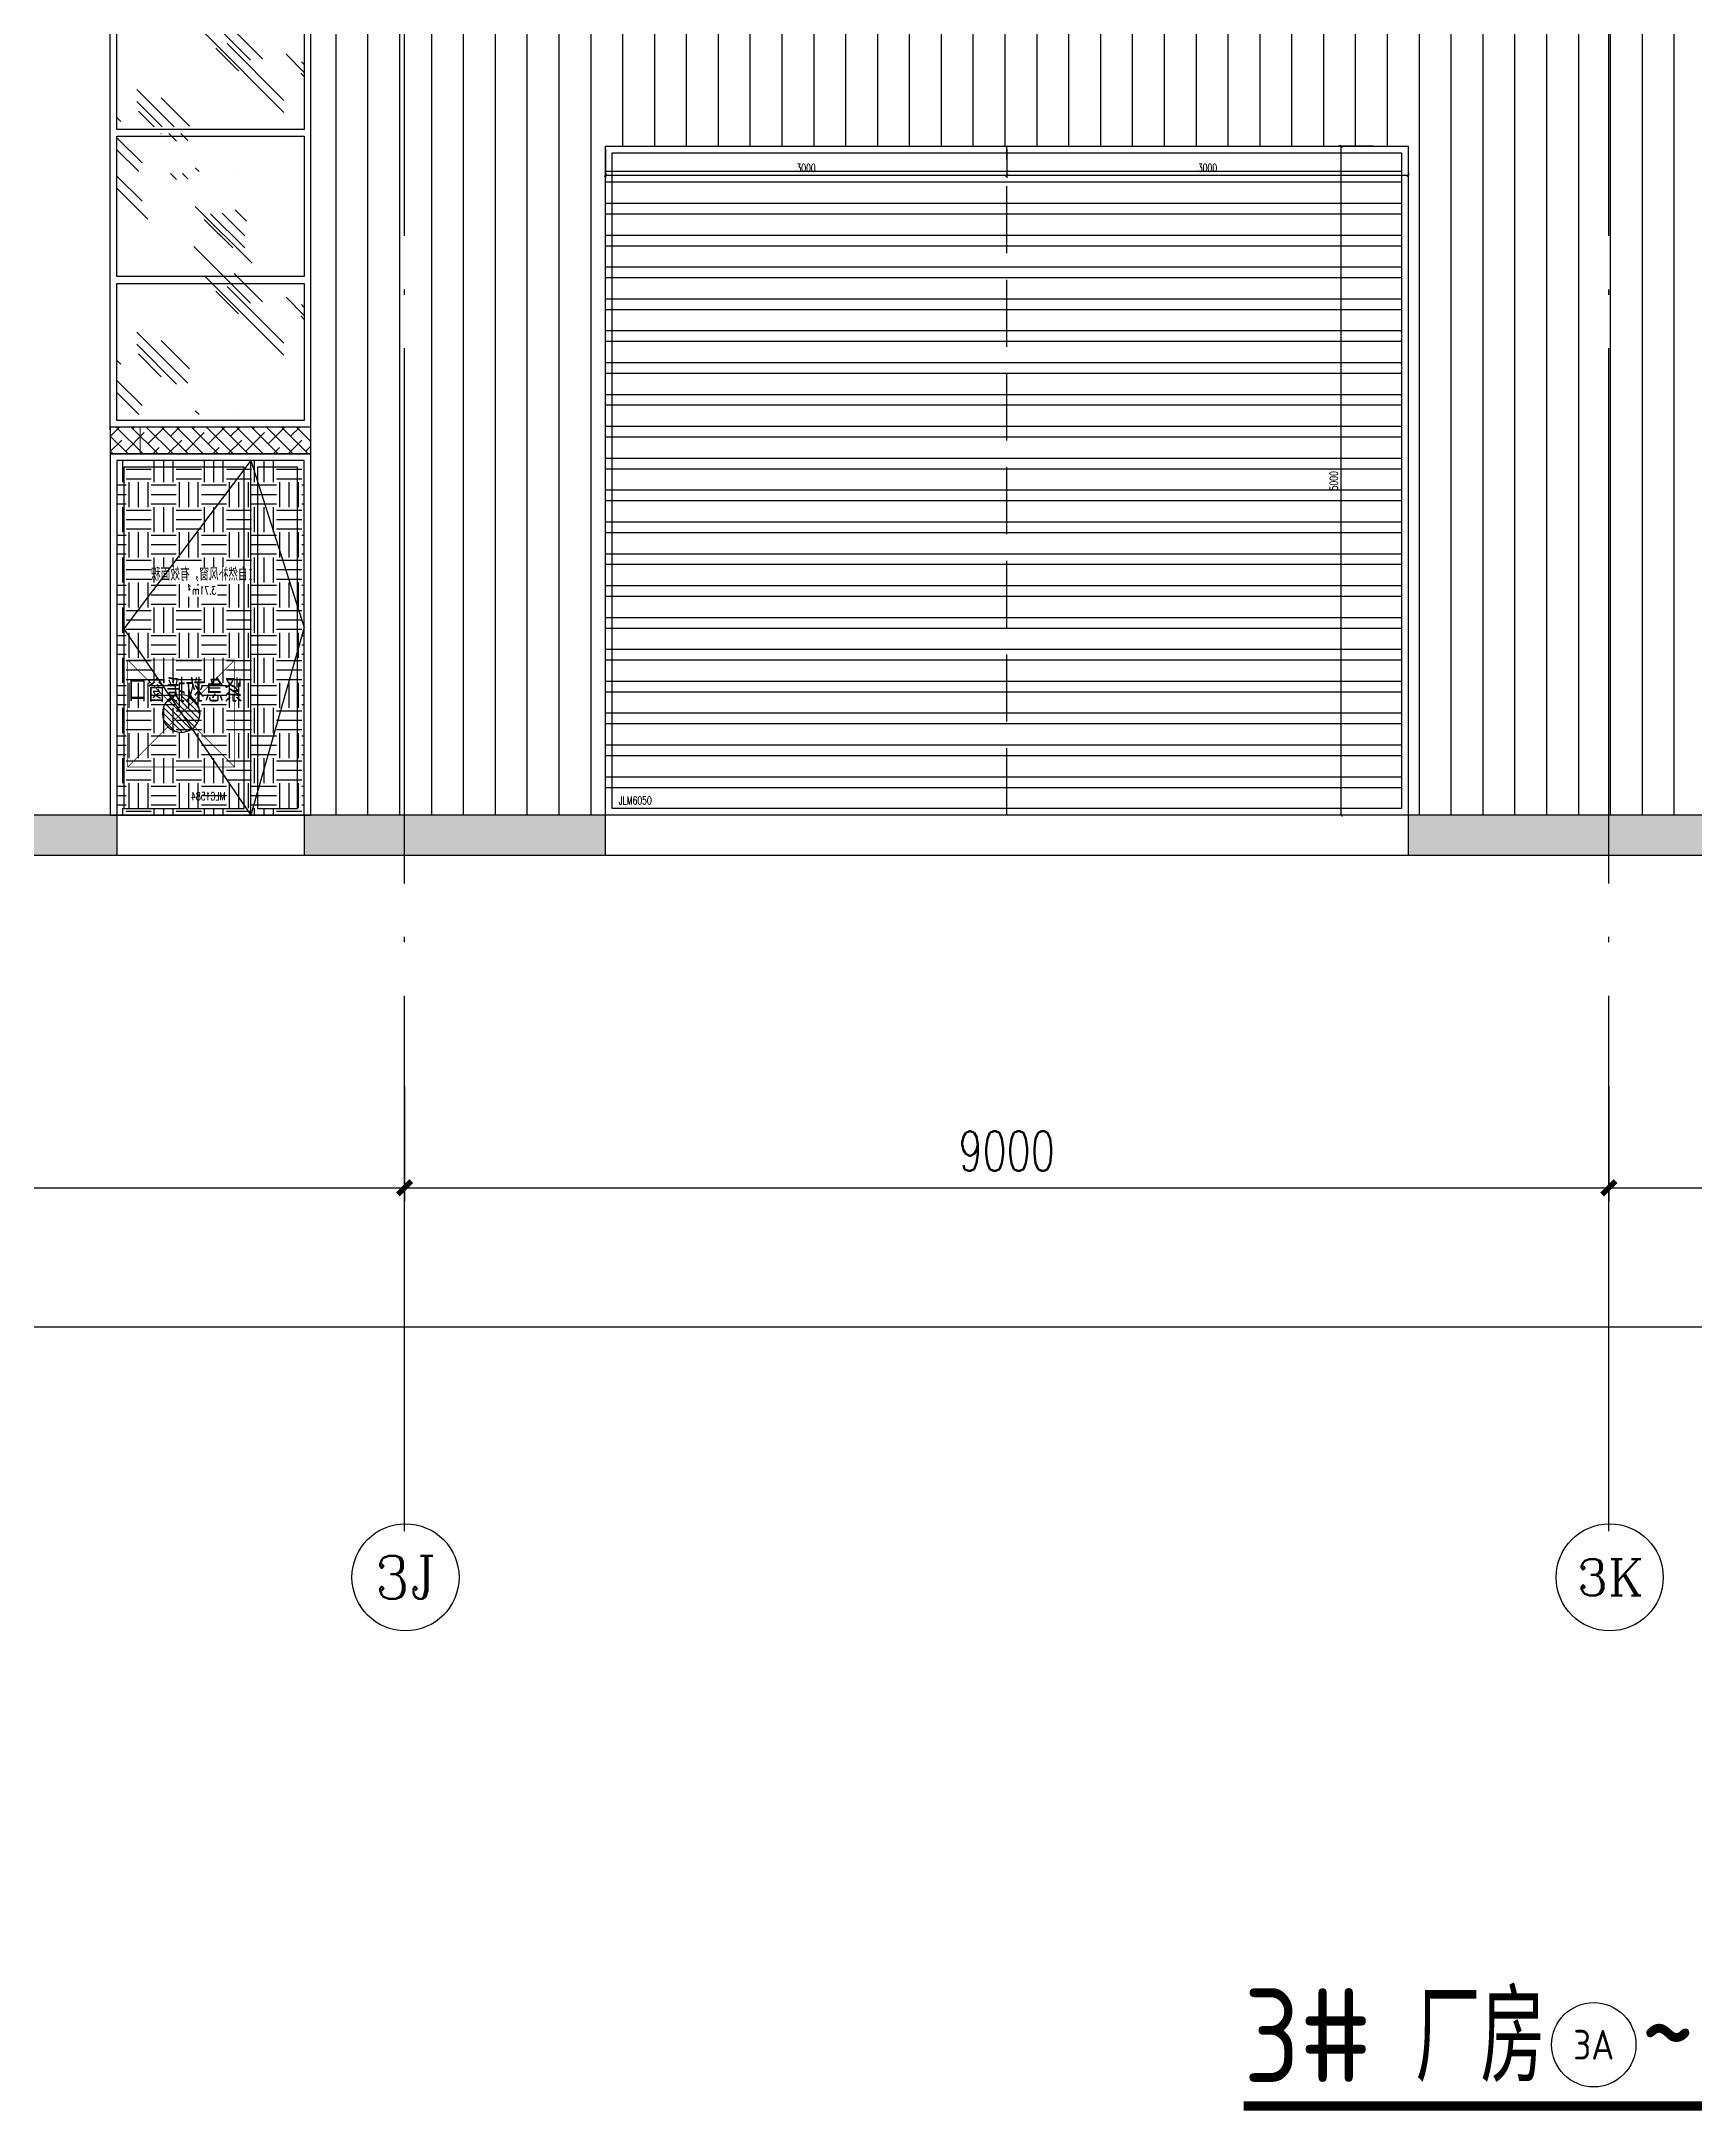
# Model space of a CAD drawing. Extents: x -4210259 to 293730, y -7499 to 868879.
# Drawn here: x 52804 to 65160, y 507556 to 523021 of the extents above; entities that cross this region are included whole.
import ezdxf
from ezdxf.enums import TextEntityAlignment as Align

# ---------------------------------------------------------------- set-up
doc = ezdxf.new("R2010")
doc.units = 0
doc.header["$LTSCALE"] = 1000
doc.header["$MEASUREMENT"] = 0
for name, pattern in [('__DASH', [0.35, 0.25, -0.1]), ('DASH', [0.35, 0.25, -0.1]), ('DOTE', [2.42, 2, -0.2, 0.02, -0.2])]:
    doc.linetypes.add(name, pattern=pattern)
doc.layers.get('Defpoints').update_dxf_attribs({"color": 210})
for name, color, linetype in [('A-AXIS-D', 1, 'Continuous'), ('A-AXIS-DOTE', 14, 'DOTE'), ('A-HATCH-2', 251, 'Continuous'), ('A-LIN-V', 9, 'Continuous'), ('A-WINDOW', 140, 'Continuous'), ('A-彩色打印层', 22, 'Continuous'), ('A-门窗表显示尺寸', 160, 'Continuous'), ('AS-WALL', 40, 'Continuous'), ('AXIS', 3, 'Continuous'), ('DIM_SYMB', 3, 'Continuous'), ('PUB_DIM', 3, 'Continuous'), ('PUB_TEXT', 7, 'Continuous'), ('SPACE', 7, 'Continuous'), ('SPACE_HATCH', 8, 'Continuous')]:
    doc.layers.add(name, color=color, linetype=linetype)
doc.layers.add('A-WALL-HATCH', color=8, linetype='Continuous', lineweight=13)
doc.styles.add('_TCH_AXIS', font='COMPLEX', dxfattribs={"bigfont": 'GBCBIG'})
doc.styles.add('_TCH_DIM_T3', font='SIMPLEX', dxfattribs={"width": 0.705882, "bigfont": 'GBCBIG'})
doc.styles.add('_TCH_SPACE', font='SIMPLEX', dxfattribs={"height": 5, "bigfont": 'GBCBIG'})
doc.styles.add('A-DIM_T3', font='SIMPLEX', dxfattribs={"width": 0.705882, "bigfont": 'GBCBIG'})
doc.styles.add('A-STANDARD', font='SIMPLEX', dxfattribs={"bigfont": 'GBCBIG'})
doc.styles.get("Standard").update_dxf_attribs({"font": 'gbenor.shx', "bigfont": 'gbcbig.shx'})
doc.styles.add('STYLE1', font='')
doc.styles.get('STYLE1').set_extended_font_data('SimSun')
doc.dimstyles.new('_TCH_ARCH&&100', dxfattribs={"dimtxt": 297.5, "dimasz": 100, "dimexe": 100, "dimexo": 100, "dimgap": 126.25, "dimtad": 1, "dimdec": 0, "dimzin": 0, "dimdsep": 46, "dimtxsty": '_TCH_DIM_T3', "dimblk": 'ARCHTICK', "dimcen": 0.09, "dimclrt": 7, "dimazin": 2, "dimtfac": 1, "dimtdec": 0, "dimtix": 1, "dimtmove": 2, "dimatfit": 3, "dimfxl": 0, "dimtolj": 1, "dimtzin": 0, "dimarcsym": 0})
doc.dimstyles.new('_TCH_ARCH&&20', dxfattribs={"dimtxt": 59.5, "dimasz": 20, "dimexe": 20, "dimexo": 20, "dimgap": 25.25, "dimtad": 1, "dimdec": 0, "dimzin": 0, "dimdsep": 46, "dimtxsty": '_TCH_DIM_T3', "dimblk": 'ARCHTICK', "dimcen": 0.09, "dimclrt": 7, "dimazin": 2, "dimtfac": 1, "dimtdec": 0, "dimtix": 1, "dimtmove": 2, "dimatfit": 3, "dimfxl": 0, "dimtolj": 1, "dimtzin": 0, "dimarcsym": 0})
doc.dimstyles.new('A-DIM&&20', dxfattribs={"dimtxt": 59.5, "dimasz": 20, "dimexe": 20, "dimexo": 20, "dimgap": 25.25, "dimtad": 1, "dimdec": 0, "dimzin": 0, "dimdsep": 46, "dimtxsty": 'A-DIM_T3', "dimblk": 'ARCHTICK', "dimcen": 0.09, "dimclrt": 7, "dimazin": 2, "dimtfac": 1, "dimtdec": 0, "dimtix": 1, "dimtmove": 2, "dimatfit": 3, "dimfxl": 0, "dimtolj": 1, "dimtzin": 0, "dimarcsym": 0})
pattern_1 = [(90, (0, 0), (-238.125, 0), [])]

# ---------------------------------------------------------------- blocks, each defined once
blk = doc.blocks.new('_ArchTick')
at = {"color": 0, "linetype": 'ByBlock', "const_width": 0.4}
blk.add_lwpolyline([(-0.5, -0.5), (0.5, 0.5)], dxfattribs=at)
blk = doc.blocks.new('*D1351')
at = {"layer": 'A-门窗表显示尺寸', "color": 0, "lineweight": -2}
for p, q in [((-1641480, 522217), (-1641480, 522000)), ((-1638480, 522217), (-1638480, 522000)), ((-1641480, 522020), (-1638480, 522020))]:
    blk.add_line(p, q, dxfattribs=at)
at = {"layer": 'Defpoints', "color": 0}
for p in [(-1641480, 522237), (-1638480, 522237), (-1638480, 522020)]:
    blk.add_point(p, dxfattribs=at)
at = {"layer": 'A-门窗表显示尺寸', "color": 0, "lineweight": -2, "xscale": 20, "yscale": 20, "zscale": 20, "rotation": 180}
blk.add_blockref('_ArchTick', (-1641480, 522020), dxfattribs=at)
at = {"layer": 'A-门窗表显示尺寸', "color": 0, "lineweight": -2, "xscale": 20, "yscale": 20, "zscale": 20}
blk.add_blockref('_ArchTick', (-1638480, 522020), dxfattribs=at)
at = {"layer": 'A-门窗表显示尺寸', "color": 7, "insert": (-1639980, 522075), "char_height": 59.5, "attachment_point": 5, "style": 'A-DIM_T3'}
blk.add_mtext('\\A1;3000', dxfattribs=at)
blk = doc.blocks.new('*D1352')
at = {"layer": 'A-门窗表显示尺寸', "color": 0, "lineweight": -2}
for p, q in [((-1644480, 522217), (-1644480, 522000)), ((-1641480, 522217), (-1641480, 522000)), ((-1644480, 522020), (-1641480, 522020))]:
    blk.add_line(p, q, dxfattribs=at)
at = {"layer": 'Defpoints', "color": 0}
for p in [(-1644480, 522237), (-1641480, 522237), (-1641480, 522020)]:
    blk.add_point(p, dxfattribs=at)
at = {"layer": 'A-门窗表显示尺寸', "color": 0, "lineweight": -2, "xscale": 20, "yscale": 20, "zscale": 20, "rotation": 180}
blk.add_blockref('_ArchTick', (-1644480, 522020), dxfattribs=at)
at = {"layer": 'A-门窗表显示尺寸', "color": 0, "lineweight": -2, "xscale": 20, "yscale": 20, "zscale": 20}
blk.add_blockref('_ArchTick', (-1641480, 522020), dxfattribs=at)
at = {"layer": 'A-门窗表显示尺寸', "color": 7, "insert": (-1642980, 522075), "char_height": 59.5, "attachment_point": 5, "style": 'A-DIM_T3'}
blk.add_mtext('\\A1;3000', dxfattribs=at)
blk = doc.blocks.new('*D1353')
at = {"layer": 'A-门窗表显示尺寸', "color": 0, "lineweight": -2}
for p, q in [((-1638740, 522237), (-1639001, 522237)), ((-1638981, 517237), (-1638981, 522237)), ((-1638740, 517237), (-1639001, 517237))]:
    blk.add_line(p, q, dxfattribs=at)
at = {"layer": 'Defpoints', "color": 0}
for p in [(-1638981, 522237), (-1638720, 522237), (-1638720, 517237)]:
    blk.add_point(p, dxfattribs=at)
at = {"layer": 'A-门窗表显示尺寸', "color": 0, "lineweight": -2, "xscale": 20, "yscale": 20, "zscale": 20}
for p, rotation in [((-1638981, 522237), 90), ((-1638981, 517237), 270)]:
    blk.add_blockref('_ArchTick', p, dxfattribs=dict(at, rotation=rotation))
at = {"layer": 'A-门窗表显示尺寸', "color": 7, "insert": (-1639036, 519737), "char_height": 59.5, "attachment_point": 5, "rotation": 90, "style": 'A-DIM_T3'}
blk.add_mtext('\\A1;5000', dxfattribs=at)
blk = doc.blocks.new('*D1228')
at = {"layer": 'A-门窗表显示尺寸', "color": 0, "lineweight": -2}
for p, q in [((-1802664, 520137), (-1802494, 520137)), ((-1802514, 519937), (-1802514, 520137)), ((-1802664, 519937), (-1802494, 519937))]:
    blk.add_line(p, q, dxfattribs=at)
at = {"layer": 'Defpoints', "color": 0}
for p in [(-1802684, 520137), (-1802514, 520137), (-1802684, 519937)]:
    blk.add_point(p, dxfattribs=at)
at = {"layer": 'A-门窗表显示尺寸', "color": 0, "lineweight": -2, "xscale": 20, "yscale": 20, "zscale": 20}
for p, rotation in [((-1802514, 520137), 90), ((-1802514, 519937), 270)]:
    blk.add_blockref('_ArchTick', p, dxfattribs=dict(at, rotation=rotation))
at = {"layer": 'A-门窗表显示尺寸', "color": 7, "insert": (-1802569, 520037), "char_height": 59.5, "attachment_point": 5, "rotation": 90, "style": '_TCH_DIM_T3'}
blk.add_mtext('\\A1;200', dxfattribs=at)
blk = doc.blocks.new('*D1229')
at = {"layer": 'A-门窗表显示尺寸', "color": 0, "lineweight": -2}
for p, q in [((-1802664, 521237), (-1802494, 521237)), ((-1802514, 520137), (-1802514, 521237)), ((-1802664, 520137), (-1802494, 520137))]:
    blk.add_line(p, q, dxfattribs=at)
at = {"layer": 'Defpoints', "color": 0}
for p in [(-1802684, 521237), (-1802514, 521237), (-1802684, 520137)]:
    blk.add_point(p, dxfattribs=at)
at = {"layer": 'A-门窗表显示尺寸', "color": 0, "lineweight": -2, "xscale": 20, "yscale": 20, "zscale": 20}
for p, rotation in [((-1802514, 521237), 90), ((-1802514, 520137), 270)]:
    blk.add_blockref('_ArchTick', p, dxfattribs=dict(at, rotation=rotation))
at = {"layer": 'A-门窗表显示尺寸', "color": 7, "insert": (-1802569, 520687), "char_height": 59.5, "attachment_point": 5, "rotation": 90, "style": '_TCH_DIM_T3'}
blk.add_mtext('\\A1;1100', dxfattribs=at)
blk = doc.blocks.new('*D1230')
at = {"layer": 'A-门窗表显示尺寸', "color": 0, "lineweight": -2}
for p, q in [((-1802664, 522337), (-1802494, 522337)), ((-1802514, 521237), (-1802514, 522337)), ((-1802664, 521237), (-1802494, 521237))]:
    blk.add_line(p, q, dxfattribs=at)
at = {"layer": 'Defpoints', "color": 0}
for p in [(-1802684, 522337), (-1802514, 522337), (-1802684, 521237)]:
    blk.add_point(p, dxfattribs=at)
at = {"layer": 'A-门窗表显示尺寸', "color": 0, "lineweight": -2, "xscale": 20, "yscale": 20, "zscale": 20}
for p, rotation in [((-1802514, 522337), 90), ((-1802514, 521237), 270)]:
    blk.add_blockref('_ArchTick', p, dxfattribs=dict(at, rotation=rotation))
at = {"layer": 'A-门窗表显示尺寸', "color": 7, "insert": (-1802569, 521787), "char_height": 59.5, "attachment_point": 5, "rotation": 90, "style": '_TCH_DIM_T3'}
blk.add_mtext('\\A1;1100', dxfattribs=at)
blk = doc.blocks.new('*D1231')
at = {"layer": 'A-门窗表显示尺寸', "color": 0, "lineweight": -2}
for p, q in [((-1802664, 523437), (-1802494, 523437)), ((-1802514, 522337), (-1802514, 523437)), ((-1802664, 522337), (-1802494, 522337))]:
    blk.add_line(p, q, dxfattribs=at)
at = {"layer": 'Defpoints', "color": 0}
for p in [(-1802684, 523437), (-1802514, 523437), (-1802684, 522337)]:
    blk.add_point(p, dxfattribs=at)
at = {"layer": 'A-门窗表显示尺寸', "color": 0, "lineweight": -2, "xscale": 20, "yscale": 20, "zscale": 20}
for p, rotation in [((-1802514, 523437), 90), ((-1802514, 522337), 270)]:
    blk.add_blockref('_ArchTick', p, dxfattribs=dict(at, rotation=rotation))
at = {"layer": 'A-门窗表显示尺寸', "color": 7, "insert": (-1802569, 522887), "char_height": 59.5, "attachment_point": 5, "rotation": 90, "style": '_TCH_DIM_T3'}
blk.add_mtext('\\A1;1100', dxfattribs=at)
blk = doc.blocks.new('*D1232')
at = {"layer": 'A-门窗表显示尺寸', "color": 0, "lineweight": -2}
for p, q in [((-1802664, 524537), (-1802494, 524537)), ((-1802514, 523437), (-1802514, 524537)), ((-1802664, 523437), (-1802494, 523437))]:
    blk.add_line(p, q, dxfattribs=at)
at = {"layer": 'Defpoints', "color": 0}
for p in [(-1802684, 524537), (-1802514, 524537), (-1802684, 523437)]:
    blk.add_point(p, dxfattribs=at)
at = {"layer": 'A-门窗表显示尺寸', "color": 0, "lineweight": -2, "xscale": 20, "yscale": 20, "zscale": 20}
for p, rotation in [((-1802514, 524537), 90), ((-1802514, 523437), 270)]:
    blk.add_blockref('_ArchTick', p, dxfattribs=dict(at, rotation=rotation))
at = {"layer": 'A-门窗表显示尺寸', "color": 7, "insert": (-1802569, 523987), "char_height": 59.5, "attachment_point": 5, "rotation": 90, "style": '_TCH_DIM_T3'}
blk.add_mtext('\\A1;1100', dxfattribs=at)
blk = doc.blocks.new('*D1233')
at = {"layer": 'A-门窗表显示尺寸', "color": 0, "lineweight": -2}
for p, q in [((-1802664, 525637), (-1802494, 525637)), ((-1802514, 524537), (-1802514, 525637)), ((-1802664, 524537), (-1802494, 524537))]:
    blk.add_line(p, q, dxfattribs=at)
at = {"layer": 'Defpoints', "color": 0}
for p in [(-1802684, 525637), (-1802514, 525637), (-1802684, 524537)]:
    blk.add_point(p, dxfattribs=at)
at = {"layer": 'A-门窗表显示尺寸', "color": 0, "lineweight": -2, "xscale": 20, "yscale": 20, "zscale": 20}
for p, rotation in [((-1802514, 525637), 90), ((-1802514, 524537), 270)]:
    blk.add_blockref('_ArchTick', p, dxfattribs=dict(at, rotation=rotation))
at = {"layer": 'A-门窗表显示尺寸', "color": 7, "insert": (-1802569, 525087), "char_height": 59.5, "attachment_point": 5, "rotation": 90, "style": '_TCH_DIM_T3'}
blk.add_mtext('\\A1;1100', dxfattribs=at)
blk = doc.blocks.new('*D1234')
at = {"layer": 'A-门窗表显示尺寸', "color": 0, "lineweight": -2}
for p, q in [((-1802644, 525637), (-1802300, 525637)), ((-1802320, 517237), (-1802320, 525637)), ((-1802644, 517237), (-1802300, 517237))]:
    blk.add_line(p, q, dxfattribs=at)
at = {"layer": 'Defpoints', "color": 0}
for p in [(-1802664, 525637), (-1802320, 525637), (-1802664, 517237)]:
    blk.add_point(p, dxfattribs=at)
at = {"layer": 'A-门窗表显示尺寸', "color": 0, "lineweight": -2, "xscale": 20, "yscale": 20, "zscale": 20}
for p, rotation in [((-1802320, 525637), 90), ((-1802320, 517237), 270)]:
    blk.add_blockref('_ArchTick', p, dxfattribs=dict(at, rotation=rotation))
at = {"layer": 'A-门窗表显示尺寸', "color": 7, "insert": (-1802375, 521437), "char_height": 59.5, "attachment_point": 5, "rotation": 90, "style": '_TCH_DIM_T3'}
blk.add_mtext('\\A1;8400', dxfattribs=at)
blk = doc.blocks.new('*D1235')
at = {"layer": 'A-门窗表显示尺寸', "color": 0, "lineweight": -2}
for p, q in [((-1803590, 525103), (-1803590, 525272)), ((-1803590, 525252), (-1802090, 525252)), ((-1802090, 525103), (-1802090, 525272))]:
    blk.add_line(p, q, dxfattribs=at)
at = {"layer": 'Defpoints', "color": 0}
for p in [(-1802090, 525252), (-1803590, 525083), (-1802090, 525083)]:
    blk.add_point(p, dxfattribs=at)
at = {"layer": 'A-门窗表显示尺寸', "color": 0, "lineweight": -2, "xscale": 20, "yscale": 20, "zscale": 20, "rotation": 180}
blk.add_blockref('_ArchTick', (-1803590, 525252), dxfattribs=at)
at = {"layer": 'A-门窗表显示尺寸', "color": 0, "lineweight": -2, "xscale": 20, "yscale": 20, "zscale": 20}
blk.add_blockref('_ArchTick', (-1802090, 525252), dxfattribs=at)
at = {"layer": 'A-门窗表显示尺寸', "color": 7, "insert": (-1802840, 525307), "char_height": 59.5, "attachment_point": 5, "style": 'A-DIM_T3'}
blk.add_mtext('\\A1;1500', dxfattribs=at)
blk = doc.blocks.new('*D1453')
at = {"layer": 'Defpoints', "color": 0}
for p in [(-1646821, 507410), (-1646021, 507410), (-1646021, 507337)]:
    blk.add_point(p, dxfattribs=at)
at = {"layer": 'PUB_DIM', "color": 0, "lineweight": -2}
for p, q in [((-1646821, 507390), (-1646821, 507317)), ((-1646021, 507390), (-1646021, 507317)), ((-1646821, 507337), (-1646021, 507337))]:
    blk.add_line(p, q, dxfattribs=at)
at = {"layer": 'PUB_DIM', "color": 0, "lineweight": -2, "xscale": 20, "yscale": 20, "zscale": 20, "rotation": 180}
blk.add_blockref('_ArchTick', (-1646821, 507337), dxfattribs=at)
at = {"layer": 'PUB_DIM', "color": 0, "lineweight": -2, "xscale": 20, "yscale": 20, "zscale": 20}
blk.add_blockref('_ArchTick', (-1646021, 507337), dxfattribs=at)
at = {"layer": 'PUB_DIM', "color": 7, "insert": (-1646421, 507392), "char_height": 59.5, "attachment_point": 5, "style": '_TCH_DIM_T3'}
blk.add_mtext('\\A1;800', dxfattribs=at)
blk = doc.blocks.new('*D1454')
at = {"layer": 'Defpoints', "color": 0}
for p in [(-1646740, 507431), (-1646688, 507431), (-1646740, 506631)]:
    blk.add_point(p, dxfattribs=at)
at = {"layer": 'PUB_DIM', "color": 0, "lineweight": -2}
for p, q in [((-1646720, 507431), (-1646668, 507431)), ((-1646688, 506631), (-1646688, 507431)), ((-1646720, 506631), (-1646668, 506631))]:
    blk.add_line(p, q, dxfattribs=at)
at = {"layer": 'PUB_DIM', "color": 0, "lineweight": -2, "xscale": 20, "yscale": 20, "zscale": 20}
for p, rotation in [((-1646688, 507431), 90), ((-1646688, 506631), 270)]:
    blk.add_blockref('_ArchTick', p, dxfattribs=dict(at, rotation=rotation))
at = {"layer": 'PUB_DIM', "color": 7, "insert": (-1646743, 507031), "char_height": 59.5, "attachment_point": 5, "rotation": 90, "style": '_TCH_DIM_T3'}
blk.add_mtext('\\A1;800', dxfattribs=at)
blk = doc.blocks.new('*D1224')
at = {"layer": 'A-门窗表显示尺寸', "color": 0, "lineweight": -2}
for p, q in [((-1821600, 519937), (-1821444, 519937)), ((-1821464, 517237), (-1821464, 519937)), ((-1821600, 517237), (-1821444, 517237))]:
    blk.add_line(p, q, dxfattribs=at)
at = {"layer": 'Defpoints', "color": 0}
for p in [(-1821620, 519937), (-1821464, 519937), (-1821620, 517237)]:
    blk.add_point(p, dxfattribs=at)
at = {"layer": 'A-门窗表显示尺寸', "color": 0, "lineweight": -2, "xscale": 20, "yscale": 20, "zscale": 20}
for p, rotation in [((-1821464, 519937), 90), ((-1821464, 517237), 270)]:
    blk.add_blockref('_ArchTick', p, dxfattribs=dict(at, rotation=rotation))
at = {"layer": 'A-门窗表显示尺寸', "color": 7, "insert": (-1821519, 518587), "char_height": 59.5, "attachment_point": 5, "rotation": 90, "style": 'A-DIM_T3'}
blk.add_mtext('\\A1;2700', dxfattribs=at)
blk = doc.blocks.new('*D1225')
at = {"layer": 'A-门窗表显示尺寸', "color": 0, "lineweight": -2}
for p, q in [((-1822540, 519443), (-1822540, 519612)), ((-1822090, 519443), (-1822090, 519612)), ((-1822540, 519592), (-1822090, 519592))]:
    blk.add_line(p, q, dxfattribs=at)
at = {"layer": 'Defpoints', "color": 0}
for p in [(-1822090, 519592), (-1822540, 519423), (-1822090, 519423)]:
    blk.add_point(p, dxfattribs=at)
at = {"layer": 'A-门窗表显示尺寸', "color": 0, "lineweight": -2, "xscale": 20, "yscale": 20, "zscale": 20, "rotation": 180}
blk.add_blockref('_ArchTick', (-1822540, 519592), dxfattribs=at)
at = {"layer": 'A-门窗表显示尺寸', "color": 0, "lineweight": -2, "xscale": 20, "yscale": 20, "zscale": 20}
blk.add_blockref('_ArchTick', (-1822090, 519592), dxfattribs=at)
at = {"layer": 'A-门窗表显示尺寸', "color": 7, "insert": (-1822315, 519647), "char_height": 59.5, "attachment_point": 5, "style": 'A-DIM_T3'}
blk.add_mtext('\\A1;450', dxfattribs=at)
blk = doc.blocks.new('*D1226')
at = {"layer": 'A-门窗表显示尺寸', "color": 0, "lineweight": -2}
for p, q in [((-1822090, 519443), (-1822090, 519612)), ((-1821040, 519443), (-1821040, 519612)), ((-1822090, 519592), (-1821040, 519592))]:
    blk.add_line(p, q, dxfattribs=at)
at = {"layer": 'Defpoints', "color": 0}
for p in [(-1821040, 519592), (-1822090, 519423), (-1821040, 519423)]:
    blk.add_point(p, dxfattribs=at)
at = {"layer": 'A-门窗表显示尺寸', "color": 0, "lineweight": -2, "xscale": 20, "yscale": 20, "zscale": 20, "rotation": 180}
blk.add_blockref('_ArchTick', (-1822090, 519592), dxfattribs=at)
at = {"layer": 'A-门窗表显示尺寸', "color": 0, "lineweight": -2, "xscale": 20, "yscale": 20, "zscale": 20}
blk.add_blockref('_ArchTick', (-1821040, 519592), dxfattribs=at)
at = {"layer": 'A-门窗表显示尺寸', "color": 7, "insert": (-1821565, 519647), "char_height": 59.5, "attachment_point": 5, "style": 'A-DIM_T3'}
blk.add_mtext('\\A1;1050', dxfattribs=at)
blk = doc.blocks.new('*D1227')
at = {"layer": 'A-门窗表显示尺寸', "color": 0, "lineweight": -2}
for p, q in [((-1822540, 519573), (-1822540, 519742)), ((-1822540, 519722), (-1821040, 519722)), ((-1821040, 519573), (-1821040, 519742))]:
    blk.add_line(p, q, dxfattribs=at)
at = {"layer": 'Defpoints', "color": 0}
for p in [(-1821040, 519722), (-1822540, 519553), (-1821040, 519553)]:
    blk.add_point(p, dxfattribs=at)
at = {"layer": 'A-门窗表显示尺寸', "color": 0, "lineweight": -2, "xscale": 20, "yscale": 20, "zscale": 20, "rotation": 180}
blk.add_blockref('_ArchTick', (-1822540, 519722), dxfattribs=at)
at = {"layer": 'A-门窗表显示尺寸', "color": 0, "lineweight": -2, "xscale": 20, "yscale": 20, "zscale": 20}
blk.add_blockref('_ArchTick', (-1821040, 519722), dxfattribs=at)
at = {"layer": 'A-门窗表显示尺寸', "color": 7, "insert": (-1821790, 519777), "char_height": 59.5, "attachment_point": 5, "style": 'A-DIM_T3'}
blk.add_mtext('\\A1;1500', dxfattribs=at)
blk = doc.blocks.new('*D725')
at = {"layer": 'A-AXIS-D', "color": 0, "lineweight": -2}
for p, q in [((-17281, 515211), (-17281, 513313)), ((168419, 515211), (168419, 513313)), ((-17281, 513413), (168419, 513413))]:
    blk.add_line(p, q, dxfattribs=at)
at = {"layer": 'Defpoints', "color": 0}
for p in [(-17281, 515311), (168419, 515311), (168419, 513413)]:
    blk.add_point(p, dxfattribs=at)
at = {"layer": 'A-AXIS-D', "color": 0, "lineweight": -2, "xscale": 100, "yscale": 100, "zscale": 100, "rotation": 180}
blk.add_blockref('_ArchTick', (-17281, 513413), dxfattribs=at)
at = {"layer": 'A-AXIS-D', "color": 0, "lineweight": -2, "xscale": 100, "yscale": 100, "zscale": 100}
blk.add_blockref('_ArchTick', (168419, 513413), dxfattribs=at)
at = {"layer": 'A-AXIS-D', "color": 7, "insert": (75569, 513688), "char_height": 297.5, "attachment_point": 5, "style": '_TCH_DIM_T3'}
blk.add_mtext('\\A1;185700', dxfattribs=at)
blk = doc.blocks.new('*D737')
at = {"layer": 'A-AXIS-D', "color": 0, "lineweight": -2}
for p, q in [((64519, 515211), (64519, 514353)), ((73519, 515211), (73519, 514353)), ((64519, 514453), (73519, 514453))]:
    blk.add_line(p, q, dxfattribs=at)
at = {"layer": 'Defpoints', "color": 0}
for p in [(64519, 515311), (73519, 515311), (73519, 514453)]:
    blk.add_point(p, dxfattribs=at)
at = {"layer": 'A-AXIS-D', "color": 0, "lineweight": -2, "xscale": 100, "yscale": 100, "zscale": 100, "rotation": 180}
blk.add_blockref('_ArchTick', (64519, 514453), dxfattribs=at)
at = {"layer": 'A-AXIS-D', "color": 0, "lineweight": -2, "xscale": 100, "yscale": 100, "zscale": 100}
blk.add_blockref('_ArchTick', (73519, 514453), dxfattribs=at)
at = {"layer": 'A-AXIS-D', "color": 7, "insert": (69019, 514728), "char_height": 297.5, "attachment_point": 5, "style": '_TCH_DIM_T3'}
blk.add_mtext('\\A1;9000', dxfattribs=at)
blk = doc.blocks.new('*D738')
at = {"layer": 'A-AXIS-D', "color": 0, "lineweight": -2}
for p, q in [((55519, 515211), (55519, 514353)), ((64519, 515211), (64519, 514353)), ((55519, 514453), (64519, 514453))]:
    blk.add_line(p, q, dxfattribs=at)
at = {"layer": 'Defpoints', "color": 0}
for p in [(55519, 515311), (64519, 515311), (64519, 514453)]:
    blk.add_point(p, dxfattribs=at)
at = {"layer": 'A-AXIS-D', "color": 0, "lineweight": -2, "xscale": 100, "yscale": 100, "zscale": 100, "rotation": 180}
blk.add_blockref('_ArchTick', (55519, 514453), dxfattribs=at)
at = {"layer": 'A-AXIS-D', "color": 0, "lineweight": -2, "xscale": 100, "yscale": 100, "zscale": 100}
blk.add_blockref('_ArchTick', (64519, 514453), dxfattribs=at)
at = {"layer": 'A-AXIS-D', "color": 7, "insert": (60019, 514728), "char_height": 297.5, "attachment_point": 5, "style": '_TCH_DIM_T3'}
blk.add_mtext('\\A1;9000', dxfattribs=at)
blk = doc.blocks.new('*D739')
at = {"layer": 'A-AXIS-D', "color": 0, "lineweight": -2}
for p, q in [((46519, 515211), (46519, 514353)), ((55519, 515211), (55519, 514353)), ((46519, 514453), (55519, 514453))]:
    blk.add_line(p, q, dxfattribs=at)
at = {"layer": 'Defpoints', "color": 0}
for p in [(46519, 515311), (55519, 515311), (55519, 514453)]:
    blk.add_point(p, dxfattribs=at)
at = {"layer": 'A-AXIS-D', "color": 0, "lineweight": -2, "xscale": 100, "yscale": 100, "zscale": 100, "rotation": 180}
blk.add_blockref('_ArchTick', (46519, 514453), dxfattribs=at)
at = {"layer": 'A-AXIS-D', "color": 0, "lineweight": -2, "xscale": 100, "yscale": 100, "zscale": 100}
blk.add_blockref('_ArchTick', (55519, 514453), dxfattribs=at)
at = {"layer": 'A-AXIS-D', "color": 7, "insert": (51019, 514728), "char_height": 297.5, "attachment_point": 5, "style": '_TCH_DIM_T3'}
blk.add_mtext('\\A1;9000', dxfattribs=at)
blk = doc.blocks.new('434')
at = {"layer": 'A-HATCH-2'}
h = blk.add_hatch(dxfattribs=at)
h.set_pattern_fill('ANSI32', color=256, scale=50, angle=45)
h.set_pattern_definition([(180, (-500, 6e-11), (-1e-14, -238.125), []), (180, (-579.38, 79.38), (-1e-14, -238.125), [])])
h.paths.add_polyline_path([(-1644480.2, 522187.5), (-1638530.2, 522187.5), (-1638530.2, 517287.5), (-1644480.2, 517287.5)])
at = {"layer": 'A-AXIS-DOTE', "linetype": '__DASH', "ltscale": 2}
blk.add_line((-1641480.2, 517237.5), (-1641480.2, 522237.5), dxfattribs=at)
at = {"layer": 'A-WINDOW'}
for points in [[(-1644480.2, 522237.5), (-1638480.2, 522237.5), (-1638480.2, 517237.5), (-1644480.2, 517237.5)], [(-1644430.2, 522187.5), (-1638530.2, 522187.5), (-1638530.2, 517287.5), (-1644430.2, 517287.5)]]:
    blk.add_lwpolyline(points, close=True, dxfattribs=at)
at = {"layer": 'A-门窗表显示尺寸', "color": 3, "style": 'A-STANDARD', "width": 0.705882}
blk.add_text('JLM6050', height=59.5, dxfattribs=at).set_placement((-1644380, 517317.5))
at = {"layer": 'A-门窗表显示尺寸'}
for p1, p2, distance, picture, middle in [((-1644480.2, 522237.5), (-1641480.2, 522237.5), -217.5, '*D1352', (-1642980.2, 522075)), ((-1641480.2, 522237.5), (-1638480.2, 522237.5), -217.5, '*D1351', (-1639980.2, 522075)), ((-1638720.2, 517237.5), (-1638720.2, 522237.5), 260.4, '*D1353', (-1639035.6, 519737.5))]:
    dim = blk.add_aligned_dim(p1=p1, p2=p2, distance=distance, dimstyle='A-DIM&&20', dxfattribs=at)
    dim.commit()
    dim.dimension.update_dxf_attribs({"geometry": picture, "text_midpoint": middle})
blk = doc.blocks.new('C1454')
at = {"layer": 'A-HATCH-2'}
h = blk.add_hatch(dxfattribs=at)
h.set_pattern_fill('ANSI38', color=256, scale=50)
h.set_pattern_definition([(45, (0, 0), (-56.1266008, 56.1266008), []), (135, (0, 0), (-168.3798023, 56.1266008), [198.4375, -119.0625])])
h.paths.add_polyline_path([(-1803590.4, 520137.5), (-1802090.4, 520137.5), (-1802090.4, 519937.5), (-1803590.4, 519937.5)])
at = {"layer": 'A-WALL-HATCH'}
h = blk.add_hatch(dxfattribs=at)
h.set_pattern_fill('玻璃2', color=256, scale=100)
h.set_pattern_definition([(45, (2950370, 40), (0, 1527.35065), [600, -360, 600, -360, 240, -523.28157]), (45, (2950340, 70), (0, 1527.35065), [480, -600, 360, -360, 420, -463.28157]), (45, (2950340, 160), (0, 1527.35065), [360, -720, 240, -360, 540, -463.28157]), (45, (2950430, 70), (0, 1527.35065), [360, -720, 300, -1303.2815]), (45, (2950520, 160), (0, 1527.35065), [180, -900, 120, -1483.2815]), (45, (2950370, 310), (0, 1527.35065), [120, -900, 120, -480, 300, -763.28157]), (45, (2950910, 220), (0, 1527.35065), [600, -900, 720, -475.28157]), (45, (2950910, 130), (0, 1527.35065), [840, -600, 900, -355.28157]), (45, (2951060, 250), (0, -1697.05627), [600, -840, 480, -763.28157]), (45, (2950970, 430), (0, 1527.35065), [300, -1200, 360, -823.28157]), (45, (2951150, 340), (0, 1527.35065), [240, -1200, 240, -1003.2815])])
h.paths.add_polyline_path([(-1803540.4, 523867.5), (-1802140.4, 523867.5), (-1802140.4, 525567.5), (-1803540.4, 525567.5)])
h = blk.add_hatch(dxfattribs=at)
h.set_pattern_fill('玻璃2', color=256, scale=100)
h.set_pattern_definition([(45, (2950370, -1780), (0, 1527.35065), [600, -360, 600, -360, 240, -523.28157]), (45, (2950340, -1750), (0, 1527.35065), [480, -600, 360, -360, 420, -463.28157]), (45, (2950340, -1660), (0, 1527.35065), [360, -720, 240, -360, 540, -463.28157]), (45, (2950430, -1750), (0, 1527.35065), [360, -720, 300, -1303.2815]), (45, (2950520, -1660), (0, 1527.35065), [180, -900, 120, -1483.2815]), (45, (2950370, -1510), (0, 1527.35065), [120, -900, 120, -480, 300, -763.28157]), (45, (2950910, -1600), (0, 1527.35065), [600, -900, 720, -475.28157]), (45, (2950910, -1690), (0, 1527.35065), [840, -600, 900, -355.28157]), (45, (2951060, -1570), (0, -1697.05627), [600, -840, 480, -763.28157]), (45, (2950970, -1390), (0, 1527.35065), [300, -1200, 360, -823.28157]), (45, (2951150, -1480), (0, 1527.35065), [240, -1200, 240, -1003.2815])])
h.paths.add_polyline_path([(-1802140.4, 522332.5), (-1803540.4, 522332.5), (-1803540.4, 522047.5), (-1802140.4, 522047.5)])
h.paths.add_polyline_path([(-1803540.4, 522382.5), (-1802140.4, 522382.5), (-1802140.4, 523847.5), (-1803540.4, 523847.5)])
h = blk.add_hatch(dxfattribs=at)
h.set_pattern_fill('玻璃2', color=256, scale=100)
h.set_pattern_definition([(45, (2950370, -3595), (0, 1527.35065), [600, -360, 600, -360, 240, -523.28157]), (45, (2950340, -3565), (0, 1527.35065), [480, -600, 360, -360, 420, -463.28157]), (45, (2950340, -3475), (0, 1527.35065), [360, -720, 240, -360, 540, -463.28157]), (45, (2950430, -3565), (0, 1527.35065), [360, -720, 300, -1303.2815]), (45, (2950520, -3475), (0, 1527.35065), [180, -900, 120, -1483.2815]), (45, (2950370, -3325), (0, 1527.35065), [120, -900, 120, -480, 300, -763.28157]), (45, (2950910, -3415), (0, 1527.35065), [600, -900, 720, -475.28157]), (45, (2950910, -3505), (0, 1527.35065), [840, -600, 900, -355.28157]), (45, (2951060, -3385), (0, -1697.05627), [600, -840, 480, -763.28157]), (45, (2950970, -3205), (0, 1527.35065), [300, -1200, 360, -823.28157]), (45, (2951150, -3295), (0, 1527.35065), [240, -1200, 240, -1003.2815])])
h.paths.add_polyline_path([(-1803540.4, 520232.5), (-1802140.4, 520232.5), (-1802140.4, 522032.5), (-1803540.4, 522032.5)])
at = {"layer": 'A-LIN-V'}
for p, q in [((-1803590.4, 525637.5), (-1802090.4, 525637.5)), ((-1803590.4, 520137.5), (-1802190.4, 520137.5))]:
    blk.add_line(p, q, dxfattribs=at)
at = {"layer": 'A-WALL-HATCH'}
blk.add_line((-1802314.3, 519937.5), (-1802314.3, 520137.5), dxfattribs=at)
at = {"layer": 'A-WINDOW'}
for p, q in [((-1803590.4, 520117.5), (-1803590.4, 525637.5)), ((-1803590.4, 525637.5), (-1802090.4, 525637.5)), ((-1802090.4, 520117.5), (-1802090.4, 525637.5)), ((-1803590.4, 520137.5), (-1802090.4, 520137.5))]:
    blk.add_line(p, q, dxfattribs=at)
for points in [[(-1803540.4, 524562.5), (-1802140.4, 524562.5), (-1802140.4, 525587.5), (-1803540.4, 525587.5)], [(-1803540.4, 523462.5), (-1802140.4, 523462.5), (-1802140.4, 524512.5), (-1803540.4, 524512.5)], [(-1803540.4, 522362.5), (-1802140.4, 522362.5), (-1802140.4, 523412.5), (-1803540.4, 523412.5)], [(-1803540.4, 522312.5), (-1803540.4, 521262.5), (-1802140.4, 521262.5), (-1802140.4, 522312.5)], [(-1803540.4, 520187.5), (-1802140.4, 520187.5), (-1802140.4, 521212.5), (-1803540.4, 521212.5)], [(-1803590.4, 520137.5), (-1802090.4, 520137.5), (-1802090.4, 519937.5), (-1803590.4, 519937.5)]]:
    blk.add_lwpolyline(points, close=True, dxfattribs=at)
at = {"layer": 'A-门窗表显示尺寸'}
for p1, p2, distance, dimstyle, picture, middle in [((-1802684.3, 524537.5), (-1802684.3, 525637.5), -170, '_TCH_ARCH&&20', '*D1233', (-1802569.3, 525087.5)), ((-1802664.3, 517237.5), (-1802664.3, 525637.5), -344.3, '_TCH_ARCH&&20', '*D1234', (-1802375, 521437.5)), ((-1803590.4, 525082.5), (-1802090.4, 525082.5), 169.5, 'A-DIM&&20', '*D1235', (-1802840.4, 525307)), ((-1802684.3, 523437.5), (-1802684.3, 524537.5), -170, '_TCH_ARCH&&20', '*D1232', (-1802569.3, 523987.5)), ((-1802684.3, 522337.5), (-1802684.3, 523437.5), -170, '_TCH_ARCH&&20', '*D1231', (-1802569.3, 522887.5)), ((-1802684.3, 521237.5), (-1802684.3, 522337.5), -170, '_TCH_ARCH&&20', '*D1230', (-1802569.3, 521787.5)), ((-1802684.3, 520137.5), (-1802684.3, 521237.5), -170, '_TCH_ARCH&&20', '*D1229', (-1802569.3, 520687.5)), ((-1802684.3, 519937.5), (-1802684.3, 520137.5), -170, '_TCH_ARCH&&20', '*D1228', (-1802569.3, 520037.5))]:
    dim = blk.add_aligned_dim(p1=p1, p2=p2, distance=distance, dimstyle=dimstyle, dxfattribs=at)
    dim.commit()
    dim.dimension.update_dxf_attribs({"geometry": picture, "text_midpoint": middle})
blk = doc.blocks.new('w4243')
at = {"layer": 'A-彩色打印层'}
h = blk.add_hatch(dxfattribs=at)
h.set_pattern_fill('ANSI31', color=1, scale=20)
h.set_pattern_definition([(45, (-3059238.806, -1095315.762), (-22.4506403, 22.4506403), [])])
edge = h.paths.add_edge_path()
edge.add_arc((-1646421.1, 507031.1), 140.7, 0, 360)
at = {"layer": 'A-彩色打印层', "linetype": 'DASH', "const_width": 5}
blk.add_lwpolyline([(-1646821.1, 507431.1), (-1646021.1, 507431.1), (-1646021.1, 506631.1), (-1646821.1, 506631.1)], close=True, dxfattribs=at)
for points in [[(-1646821.1, 507431.1), (-1646021.1, 506631.1)], [(-1646021.1, 507431.1), (-1646821.1, 506631.1)]]:
    blk.add_lwpolyline(points, dxfattribs=at)
at = {"layer": 'A-彩色打印层', "ltscale": 0.5}
blk.add_circle((-1646421.1, 507031.1), 140.7, dxfattribs=at)
at = {"layer": 'AXIS', "linetype": 'Continuous', "style": 'STYLE1', "width": 0.7}
blk.add_text('紧急救援窗口', height=150, dxfattribs=at).set_placement((-1646882.7, 507134))
at = {"layer": 'PUB_DIM'}
for p1, p2, distance, picture, middle in [((-1646821.1, 507410), (-1646021.1, 507410), -73.3, '*D1453', (-1646421.1, 507391.7)), ((-1646739.9, 506631.1), (-1646739.9, 507431.1), -51.4, '*D1454', (-1646743.4, 507031.1))]:
    dim = blk.add_aligned_dim(p1=p1, p2=p2, distance=distance, dimstyle='_TCH_ARCH&&20', dxfattribs=at)
    dim.commit()
    dim.dimension.update_dxf_attribs({"geometry": picture, "text_midpoint": middle})
blk = doc.blocks.new('WM1328')
at = {"layer": 'SPACE_HATCH'}
h = blk.add_hatch(dxfattribs=at)
h.set_pattern_fill('土壤', color=1, scale=50, style=0)
h.set_pattern_definition([(0, (0, 0), (187.5, 187.5), [187.5, -187.5]), (0, (0, 70.31), (187.5, 187.5), [187.5, -187.5]), (0, (0, 140.62), (187.5, 187.5), [187.5, -187.5]), (90, (23.44, 164.06), (-187.5, 187.5), [187.5, -187.5]), (90, (93.75, 164.06), (-187.5, 187.5), [187.5, -187.5]), (90, (164.06, 164.06), (-187.5, 187.5), [187.5, -187.5])])
h.paths.add_polyline_path([(-1821090.4, 517237.5), (-1822490.4, 517237.5), (-1822490.4, 519887.5), (-1821090.4, 519887.5)])
h.paths.add_polyline_path([(-1822080.6, 518964), (-1821376.2, 518964), (-1821376.2, 519094), (-1822080.6, 519094)])
h.paths.add_polyline_path([(-1821841.8, 518870.8), (-1821616.4, 518870.8), (-1821616.4, 518955), (-1821841.8, 518955)])
at = {"layer": 'A-WINDOW'}
for p, q in [((-1822540.4, 519937.5), (-1821040.4, 519937.5)), ((-1822540.4, 517237.5), (-1822540.4, 519937.5)), ((-1821040.4, 519937.5), (-1821040.4, 517237.5)), ((-1822490.4, 517237.5), (-1822490.4, 519887.5)), ((-1822490.4, 519887.5), (-1822090.4, 519887.5)), ((-1822440.4, 517287.5), (-1822440.4, 519837.5)), ((-1822440.4, 519837.5), (-1822140.4, 519837.5)), ((-1822140.4, 519837.5), (-1822140.4, 517287.5)), ((-1822090.4, 517237.5), (-1822090.4, 519887.5)), ((-1822090.4, 519887.5), (-1821090.4, 519887.5)), ((-1822040, 517287.5), (-1822040, 519837.5)), ((-1822040, 519837.5), (-1821140.4, 519837.5)), ((-1821140.4, 519837.5), (-1821140.4, 517287.5)), ((-1821090.4, 519887.5), (-1821090.4, 517237.5)), ((-1822140.4, 517287.5), (-1822440.4, 517287.5)), ((-1821140.4, 517287.5), (-1822040, 517287.5)), ((-1821040.4, 517237.5), (-1822540.4, 517237.5))]:
    blk.add_line(p, q, dxfattribs=at)
for points in [[(-1822090.4, 519887.5), (-1822490.4, 518640), (-1822090.4, 517237.5)], [(-1822090.4, 519887.5), (-1821140.4, 518630), (-1822090.4, 517237.5)]]:
    blk.add_lwpolyline(points, dxfattribs=at)
at = {"layer": 'A-WALL-HATCH'}
blk.add_blockref('w4243', (-175149.2, 10966.4), dxfattribs=at)
at = {"layer": 'A-门窗表显示尺寸', "color": 3, "style": 'A-STANDARD', "width": 0.705882}
blk.add_text('MLC1584', height=59.5, dxfattribs=at).set_placement((-1821900, 517350))
at = {"layer": 'SPACE', "color": 1, "style": '_TCH_SPACE'}
blk.add_text('自然补风窗，有效面积', height=96.45, dxfattribs=at).set_placement((-1822067.6, 518990))
at = {"layer": 'SPACE', "color": 1, "style": '_TCH_SPACE', "width": 0.705882}
for s, height, p in [('3.71m', 59.5, (-1821833.4, 518887.6)), ('2', 29.8, (-1821641.4, 518922.6))]:
    blk.add_text(s, height=height, dxfattribs=at).set_placement(p)
at = {"layer": 'A-门窗表显示尺寸'}
for p1, p2, distance, picture, middle in [((-1821620.4, 517237.5), (-1821620.4, 519937.5), -156.1, '*D1224', (-1821519.3, 518587.5)), ((-1822540.4, 519552.5), (-1821040.4, 519552.5), 169.5, '*D1227', (-1821790.4, 519777)), ((-1822540.4, 519422.5), (-1822090.4, 519422.5), 169.5, '*D1225', (-1822315.4, 519647)), ((-1822090.4, 519422.5), (-1821040.4, 519422.5), 169.5, '*D1226', (-1821565.4, 519647))]:
    dim = blk.add_aligned_dim(p1=p1, p2=p2, distance=distance, dimstyle='A-DIM&&20', dxfattribs=at)
    dim.commit()
    dim.dimension.update_dxf_attribs({"geometry": picture, "text_midpoint": middle})

msp = doc.modelspace()

# ---------------------------------------------------------------- hatches: boundary and pattern name
at = {"layer": 'A-HATCH-2'}
h = msp.add_hatch(dxfattribs=at)
h.set_pattern_fill('ANSI31', color=256, scale=150, angle=45)
h.set_pattern_definition([(90, (-40598628125.62, -3384804562), (-238.125, -2e-30), [])])
h.paths.add_polyline_path([(53319.3, 517237.5), (51019.3, 517237.5), (51019.3, 519637.5), (30119.3, 519637.5), (30119.3, 517237.5), (51019.3, 517237.5), (27919.3, 517237.5), (27919.3, 535687.5), (53319.3, 535687.5)])
h = msp.add_hatch(dxfattribs=at)
h.set_pattern_fill('ANSI31', color=256, scale=150, angle=45)
h.set_pattern_definition(pattern_1)
h.paths.add_polyline_path([(57018.9, 517237.5), (54819.3, 517237.5), (54819.3, 535687.5), (57018.9, 535687.5)])
h = msp.add_hatch(dxfattribs=at)
h.set_pattern_fill('ANSI31', color=256, scale=150, angle=45)
h.set_pattern_definition(pattern_1)
h.paths.add_polyline_path([(57019.3, 535687.5), (63019.3, 535687.5), (63019.3, 522237.5), (57019.3, 522237.5)])
h = msp.add_hatch(dxfattribs=at)
h.set_pattern_fill('ANSI31', color=256, scale=150, angle=45)
h.set_pattern_definition(pattern_1)
h.paths.add_polyline_path([(63019.3, 535687.5), (80319.3, 535687.5), (80319.3, 525637.5), (80319.3, 520237.5), (80319.3, 520037.5), (80319.3, 517237.5), (63019.3, 517237.5)])
h.paths.add_polyline_path([(65319.3, 519637.5), (65319.3, 517237.5), (78019.3, 517237.5), (78019.3, 519637.5)])
h.paths.add_polyline_path([(65369.3, 519587.5), (65369.3, 517287.5), (77969.3, 517287.5), (77969.3, 519587.5)], flags=16)
h.paths.add_polyline_path([(65577.2, 518348.6), (65577.2, 518526.3), (65666.4, 518526.3), (65666.4, 518348.6)], flags=0)
h.paths.add_polyline_path([(71774.2, 519380.4), (71564.5, 519380.4), (71564.5, 519469.6), (71774.2, 519469.6)], flags=0)
h.paths.add_polyline_path([(77934.6, 517335.1), (77680.9, 517335.1), (77680.9, 517424.4), (77934.6, 517424.4)], flags=0)
h = msp.add_hatch(dxfattribs=at)
h.set_pattern_fill('ANSI38', color=256, scale=150)
h.set_pattern_definition([(45, (0, 0), (-168.3798, 168.3798), []), (135, (0, 0), (-505.13941, 168.3798), [595.3125, -357.1875])])
h.paths.add_polyline_path([(124476.5, 516937.5), (168419.3, 516937.5), (168419.3, 517237.5), (124476.5, 517237.5)])
h.paths.add_polyline_path([(122590.8, 516937.5), (116519.3, 516937.5), (116519.3, 517237.5), (122590.8, 517237.5)])
h.paths.add_polyline_path([(108769.3, 517237.5), (111519.3, 517237.5), (111519.3, 516937.5), (108769.3, 516937.5)])
h.paths.add_polyline_path([(63019.3, 516937.5), (107369.3, 516937.5), (107369.3, 517237.5), (63019.3, 517237.5)])
h.paths.add_polyline_path([(54769.3, 517237.5), (57018.9, 517237.5), (57018.9, 516937.5), (54769.3, 516937.5)])
h.paths.add_polyline_path([(27819.3, 516937.5), (53369.3, 516937.5), (53369.3, 517237.5), (27819.3, 517237.5)])
h.paths.add_polyline_path([(8519.3, 516937.5), (26319.3, 516937.5), (26319.3, 517237.5), (8519.3, 517237.5)])
h.paths.add_polyline_path([(769.3, 517237.5), (3519.3, 517237.5), (3519.3, 516937.5), (769.3, 516937.5)])
h.paths.add_polyline_path([(-9980.7, 516937.5), (-630.7, 516937.5), (-630.7, 517237.5), (-9980.7, 517237.5)])

# ---------------------------------------------------------------- linework, layer by layer
at = {"layer": 'A-AXIS-D'}
for centre in [(55525.6, 511541.7), (64525.6, 511541.7)]:
    msp.add_circle(centre, 400, dxfattribs=at)
at = {"layer": 'A-AXIS-DOTE', "ltscale": 2}
for p, q in [((55519.3, 511887.5), (55519.3, 538485.1)), ((64519.3, 511887.5), (64519.3, 538485.1))]:
    msp.add_line(p, q, dxfattribs=at)
at = {"layer": 'A-AXIS-DOTE', "linetype": '__DASH', "ltscale": 2}
msp.add_line((176167.5, 517237.5), (-23524.5, 517237.5), dxfattribs=at)
at = {"layer": 'A-LIN-V'}
for p, q in [((168419.3, 517237.5), (-17280.7, 517237.5)), ((53369.3, 517237.5), (53369.3, 516937.5)), ((54769.3, 517237.5), (54769.3, 516937.5)), ((57018.9, 517237.5), (57018.9, 516937.5)), ((63019.3, 517237.5), (63019.3, 516937.5))]:
    msp.add_line(p, q, dxfattribs=at)
at = {"layer": 'AS-WALL'}
msp.add_line((176167.5, 516937.5), (-23524.5, 516937.5), dxfattribs=at)
at = {"layer": 'DIM_SYMB', "const_width": 70}
msp.add_lwpolyline([(61790.2, 507591.3), (67844.2, 507591.3)], dxfattribs=at)
at = {"layer": 'PUB_TEXT'}
msp.add_circle((64406.5, 508048.6), 315, dxfattribs=at)

# ---------------------------------------------------------------- block references
at = {"xscale": -1}
msp.add_blockref('WM1328', (-1767721.1, 0), dxfattribs=at)
at = {"layer": 'A-LIN-V', "xscale": -1}
msp.add_blockref('C1454', (-1748771.1, 0), dxfattribs=at)
at = {"layer": 'A-LIN-V'}
msp.add_blockref('434', (1701499.5, 0), dxfattribs=at)

# ---------------------------------------------------------------- texts
at = {"layer": 'PUB_TEXT', "style": '_TCH_AXIS'}
for s, height, p, p2 in [('3J', 321.14, (55296.2, 511381.2), (55755, 511381.2)), ('3K', 270.86, (64280.5, 511406.3), (64770.7, 511406.3))]:
    msp.add_text(s, height=height, dxfattribs=at).set_placement(p, p2, align=Align.FIT)
at = {"layer": 'PUB_TEXT'}
for s, height, p in [('3#', 700, (61790.2, 507768.6)), ('厂房', 675.18, (63073.6, 507768.6)), ('~', 700, (64756.5, 507768.6))]:
    msp.add_text(s, height=height, dxfattribs=at).set_placement(p)
at = {"layer": 'PUB_TEXT', "width": 1.035668}
msp.add_text('3A', height=221.71, dxfattribs=at).set_placement((64253.5, 507937.7), (64559.6, 507937.7), align=Align.FIT)

# ---------------------------------------------------------------- dimensions: what is measured, and where the dimension line sits
at = {"layer": 'A-AXIS-D'}
for base, p1, p2, picture, middle in [((168419.3, 513413.4), (-17280.7, 515311.4), (168419.3, 515311.4), '*D725', (75569.3, 513688.4)), ((55519.3, 514453.4), (46519.3, 515311.4), (55519.3, 515311.4), '*D739', (51019.3, 514728.4)), ((64519.3, 514453.4), (55519.3, 515311.4), (64519.3, 515311.4), '*D738', (60019.3, 514728.4)), ((73519.3, 514453.4), (64519.3, 515311.4), (73519.3, 515311.4), '*D737', (69019.3, 514728.4))]:
    dim = msp.add_linear_dim(base=base, p1=p1, p2=p2, angle=0, dimstyle='_TCH_ARCH&&100', override={"dimgap": 0}, dxfattribs=at)
    dim.commit()
    dim.dimension.update_dxf_attribs({"geometry": picture, "text_midpoint": middle, "dimtype": 129})

doc.saveas('drawing.dxf')
